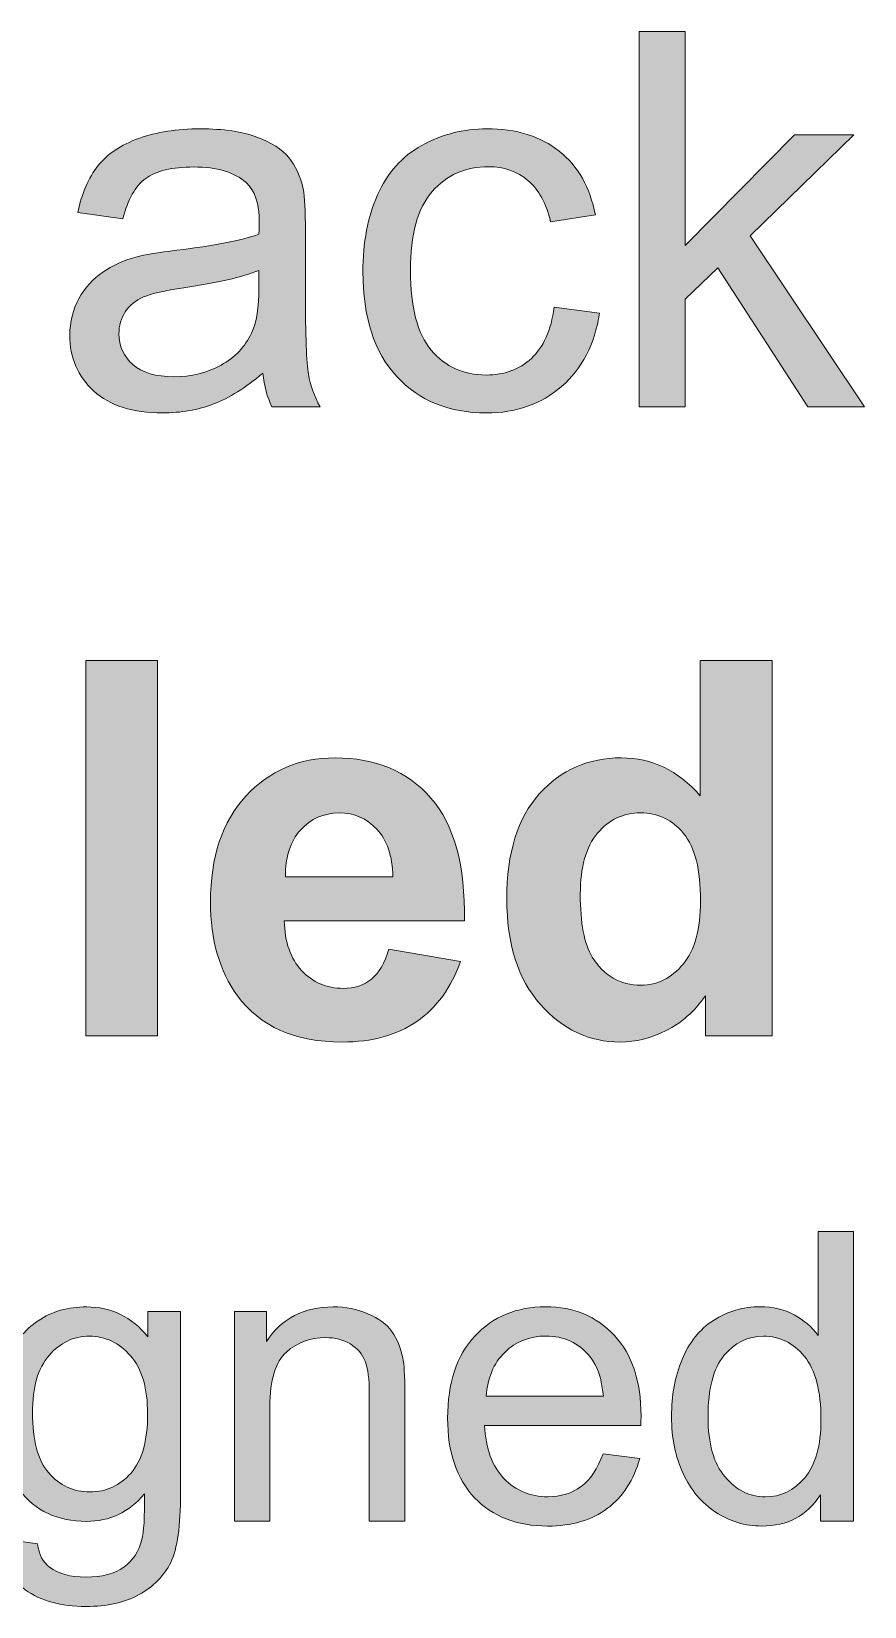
# Model space of a CAD drawing. Header units: inches. Extents: x 1117 to 1992, y -2324 to -585.
# Drawn here: x 1520.16 to 1534.58, y -1355.32 to -1328.07 of the extents above; entities that cross this region are included whole.
import ezdxf

# ---------------------------------------------------------------- set-up
doc = ezdxf.new("R2010")
doc.units = ezdxf.units.IN
doc.header["$MEASUREMENT"] = 0
doc.layers.add('Layer 1', color=7, linetype='Continuous')

# ---------------------------------------------------------------- blocks, each defined once
blk = doc.blocks.new('block 207')
at = {"layer": 'Layer 1', "true_color": 0x010101}
h = blk.add_hatch(color=18, dxfattribs=at)
h.dxf.hatch_style = 2
h.paths.add_polyline_path([(1530.676, -1334.562), (1530.676, -1328.069), (1531.474, -1328.069), (1531.474, -1331.772), (1533.362, -1329.858), (1534.393, -1329.858), (1532.596, -1331.603), (1534.575, -1334.562), (1533.592, -1334.562), (1532.037, -1332.158), (1531.474, -1332.698), (1531.474, -1334.562), (1530.676, -1334.562)])
h = blk.add_hatch(color=18, dxfattribs=at)
h.dxf.hatch_style = 2
edge = h.paths.add_edge_path()
edge.add_spline(control_points=[(1524.161, -1333.982), (1523.866, -1334.233), (1523.582, -1334.41), (1523.309, -1334.514), (1523.037, -1334.617), (1522.743, -1334.668), (1522.43, -1334.668), (1521.913, -1334.668), (1521.516, -1334.543), (1521.238, -1334.291), (1520.961, -1334.037), (1520.822, -1333.715), (1520.822, -1333.323), (1520.822, -1333.093), (1520.874, -1332.882), (1520.979, -1332.692), (1521.084, -1332.502), (1521.221, -1332.348), (1521.391, -1332.234), (1521.56, -1332.119), (1521.751, -1332.031), (1521.965, -1331.972), (1522.12, -1331.931), (1522.357, -1331.892), (1522.674, -1331.853), (1523.317, -1331.775), (1523.791, -1331.684), (1524.095, -1331.578), (1524.098, -1331.469), (1524.1, -1331.399), (1524.1, -1331.37), (1524.1, -1331.045), (1524.025, -1330.817), (1523.874, -1330.684), (1523.67, -1330.503), (1523.367, -1330.413), (1522.966, -1330.413), (1522.591, -1330.413), (1522.313, -1330.479), (1522.136, -1330.611), (1521.956, -1330.742), (1521.825, -1330.974), (1521.739, -1331.309), (1521.739, -1331.309), (1520.959, -1331.202), (1520.959, -1331.202), (1521.03, -1330.869), (1521.147, -1330.599), (1521.309, -1330.393), (1521.472, -1330.188), (1521.706, -1330.031), (1522.014, -1329.919), (1522.321, -1329.809), (1522.676, -1329.753), (1523.081, -1329.753), (1523.483, -1329.753), (1523.809, -1329.8), (1524.059, -1329.895), (1524.31, -1329.989), (1524.495, -1330.108), (1524.613, -1330.251), (1524.73, -1330.394), (1524.812, -1330.575), (1524.861, -1330.794), (1524.886, -1330.93), (1524.9, -1331.175), (1524.9, -1331.529), (1524.9, -1331.529), (1524.9, -1332.592), (1524.9, -1332.592), (1524.9, -1333.334), (1524.917, -1333.802), (1524.952, -1333.998), (1524.985, -1334.194), (1525.052, -1334.383), (1525.153, -1334.563), (1525.153, -1334.563), (1524.32, -1334.563), (1524.32, -1334.563), (1524.238, -1334.397), (1524.185, -1334.204), (1524.161, -1333.982)], knot_values=[0, 0, 0, 0, 1, 1, 1, 2, 2, 2, 3, 3, 3, 4, 4, 4, 5, 5, 5, 6, 6, 6, 7, 7, 7, 8, 8, 8, 9, 9, 9, 10, 10, 10, 11, 11, 11, 12, 12, 12, 13, 13, 13, 14, 14, 14, 15, 15, 15, 16, 16, 16, 17, 17, 17, 18, 18, 18, 19, 19, 19, 20, 20, 20, 21, 21, 21, 22, 22, 22, 23, 23, 23, 24, 24, 24, 25, 25, 25, 26, 26, 26, 27, 27, 27, 27], degree=3, periodic=1)
edge = h.paths.add_edge_path()
edge.add_spline(control_points=[(1524.095, -1332.202), (1523.806, -1332.32), (1523.371, -1332.419), (1522.794, -1332.503), (1522.466, -1332.551), (1522.234, -1332.604), (1522.098, -1332.662), (1521.962, -1332.722), (1521.856, -1332.808), (1521.782, -1332.92), (1521.708, -1333.034), (1521.672, -1333.162), (1521.672, -1333.299), (1521.672, -1333.512), (1521.752, -1333.689), (1521.913, -1333.831), (1522.074, -1333.972), (1522.31, -1334.043), (1522.619, -1334.043), (1522.927, -1334.043), (1523.2, -1333.977), (1523.439, -1333.842), (1523.678, -1333.708), (1523.854, -1333.525), (1523.966, -1333.291), (1524.052, -1333.11), (1524.094, -1332.844), (1524.094, -1332.492), (1524.094, -1332.492), (1524.095, -1332.202), (1524.095, -1332.202), (1524.095, -1332.202), (1524.095, -1332.202), (1524.095, -1332.202)], knot_values=[0, 0, 0, 0, 1, 1, 1, 2, 2, 2, 3, 3, 3, 4, 4, 4, 5, 5, 5, 6, 6, 6, 7, 7, 7, 8, 8, 8, 9, 9, 9, 10, 10, 10, 11, 11, 11, 11], degree=3, periodic=1)
h = blk.add_hatch(color=18, dxfattribs=at)
h.dxf.hatch_style = 2
edge = h.paths.add_edge_path()
edge.add_spline(control_points=[(1529.206, -1332.839), (1529.206, -1332.839), (1529.99, -1332.941), (1529.99, -1332.941), (1529.905, -1333.482), (1529.686, -1333.904), (1529.333, -1334.21), (1528.98, -1334.516), (1528.547, -1334.669), (1528.032, -1334.669), (1527.389, -1334.669), (1526.87, -1334.458), (1526.481, -1334.038), (1526.09, -1333.618), (1525.894, -1333.015), (1525.894, -1332.228), (1525.894, -1331.721), (1525.978, -1331.277), (1526.146, -1330.896), (1526.315, -1330.516), (1526.571, -1330.229), (1526.915, -1330.039), (1527.26, -1329.848), (1527.633, -1329.752), (1528.039, -1329.752), (1528.549, -1329.752), (1528.967, -1329.881), (1529.292, -1330.14), (1529.617, -1330.398), (1529.825, -1330.765), (1529.917, -1331.241), (1529.917, -1331.241), (1529.142, -1331.36), (1529.142, -1331.36), (1529.068, -1331.044), (1528.938, -1330.808), (1528.75, -1330.647), (1528.563, -1330.488), (1528.336, -1330.408), (1528.071, -1330.408), (1527.669, -1330.408), (1527.342, -1330.55), (1527.092, -1330.84), (1526.84, -1331.127), (1526.716, -1331.582), (1526.716, -1332.206), (1526.716, -1332.838), (1526.837, -1333.298), (1527.078, -1333.584), (1527.321, -1333.87), (1527.636, -1334.013), (1528.027, -1334.013), (1528.339, -1334.013), (1528.601, -1333.918), (1528.81, -1333.725), (1529.017, -1333.533), (1529.15, -1333.238), (1529.206, -1332.839)], knot_values=[0, 0, 0, 0, 1, 1, 1, 2, 2, 2, 3, 3, 3, 4, 4, 4, 5, 5, 5, 6, 6, 6, 7, 7, 7, 8, 8, 8, 9, 9, 9, 10, 10, 10, 11, 11, 11, 12, 12, 12, 13, 13, 13, 14, 14, 14, 15, 15, 15, 16, 16, 16, 17, 17, 17, 18, 18, 18, 19, 19, 19, 19], degree=3, periodic=1)
h = blk.add_hatch(color=18, dxfattribs=at)
h.dxf.hatch_style = 2
h.paths.add_polyline_path([(1521.099, -1345.448), (1521.099, -1338.954), (1522.342, -1338.954), (1522.342, -1345.448)])
h = blk.add_hatch(color=18, dxfattribs=at)
h.dxf.hatch_style = 2
edge = h.paths.add_edge_path()
edge.add_spline(control_points=[(1532.978, -1345.448), (1532.978, -1345.448), (1531.822, -1345.448), (1531.822, -1345.448), (1531.822, -1345.448), (1531.822, -1344.757), (1531.822, -1344.757), (1531.63, -1345.025), (1531.403, -1345.226), (1531.142, -1345.356), (1530.881, -1345.487), (1530.617, -1345.554), (1530.351, -1345.554), (1529.81, -1345.554), (1529.348, -1345.336), (1528.963, -1344.9), (1528.577, -1344.465), (1528.385, -1343.857), (1528.385, -1343.078), (1528.385, -1342.28), (1528.571, -1341.674), (1528.947, -1341.26), (1529.322, -1340.846), (1529.796, -1340.637), (1530.369, -1340.637), (1530.894, -1340.637), (1531.348, -1340.855), (1531.732, -1341.292), (1531.732, -1341.292), (1531.732, -1338.953), (1531.732, -1338.953), (1531.732, -1338.953), (1532.977, -1338.953), (1532.977, -1338.953), (1532.977, -1338.953), (1532.978, -1345.448), (1532.978, -1345.448), (1532.978, -1345.448), (1532.978, -1345.448), (1532.978, -1345.448)], knot_values=[0, 0, 0, 0, 1, 1, 1, 2, 2, 2, 3, 3, 3, 4, 4, 4, 5, 5, 5, 6, 6, 6, 7, 7, 7, 8, 8, 8, 9, 9, 9, 10, 10, 10, 11, 11, 11, 12, 12, 12, 13, 13, 13, 13], degree=3, periodic=1)
edge = h.paths.add_edge_path()
edge.add_spline(control_points=[(1529.656, -1342.994), (1529.656, -1343.496), (1529.725, -1343.859), (1529.864, -1344.084), (1530.065, -1344.408), (1530.345, -1344.571), (1530.706, -1344.571), (1530.992, -1344.571), (1531.235, -1344.449), (1531.437, -1344.205), (1531.637, -1343.963), (1531.738, -1343.598), (1531.738, -1343.113), (1531.738, -1342.573), (1531.641, -1342.184), (1531.445, -1341.945), (1531.249, -1341.707), (1531, -1341.589), (1530.697, -1341.589), (1530.401, -1341.589), (1530.154, -1341.706), (1529.955, -1341.941), (1529.755, -1342.177), (1529.656, -1342.527), (1529.656, -1342.994)], knot_values=[0, 0, 0, 0, 1, 1, 1, 2, 2, 2, 3, 3, 3, 4, 4, 4, 5, 5, 5, 6, 6, 6, 7, 7, 7, 8, 8, 8, 8], degree=3, periodic=1)
h = blk.add_hatch(color=18, dxfattribs=at)
h.dxf.hatch_style = 2
edge = h.paths.add_edge_path()
edge.add_spline(control_points=[(1526.343, -1343.95), (1526.343, -1343.95), (1527.584, -1344.159), (1527.584, -1344.159), (1527.424, -1344.613), (1527.172, -1344.96), (1526.828, -1345.197), (1526.483, -1345.435), (1526.054, -1345.554), (1525.537, -1345.554), (1524.719, -1345.554), (1524.114, -1345.287), (1523.722, -1344.753), (1523.412, -1344.324), (1523.257, -1343.784), (1523.257, -1343.131), (1523.257, -1342.352), (1523.46, -1341.742), (1523.868, -1341.301), (1524.276, -1340.859), (1524.79, -1340.638), (1525.413, -1340.638), (1526.113, -1340.638), (1526.665, -1340.869), (1527.07, -1341.332), (1527.474, -1341.794), (1527.668, -1342.5), (1527.65, -1343.455), (1527.65, -1343.455), (1524.533, -1343.455), (1524.533, -1343.455), (1524.542, -1343.825), (1524.643, -1344.112), (1524.834, -1344.317), (1525.026, -1344.522), (1525.265, -1344.625), (1525.552, -1344.625), (1525.747, -1344.625), (1525.91, -1344.572), (1526.043, -1344.466), (1526.175, -1344.358), (1526.275, -1344.187), (1526.343, -1343.95)], knot_values=[0, 0, 0, 0, 1, 1, 1, 2, 2, 2, 3, 3, 3, 4, 4, 4, 5, 5, 5, 6, 6, 6, 7, 7, 7, 8, 8, 8, 9, 9, 9, 10, 10, 10, 11, 11, 11, 12, 12, 12, 13, 13, 13, 14, 14, 14, 14], degree=3, periodic=1)
edge = h.paths.add_edge_path()
edge.add_spline(control_points=[(1526.413, -1342.693), (1526.405, -1342.333), (1526.312, -1342.058), (1526.134, -1341.871), (1525.957, -1341.685), (1525.743, -1341.59), (1525.488, -1341.59), (1525.215, -1341.59), (1524.992, -1341.689), (1524.814, -1341.887), (1524.637, -1342.085), (1524.551, -1342.353), (1524.554, -1342.693), (1524.554, -1342.693), (1526.413, -1342.693), (1526.413, -1342.693), (1526.413, -1342.693), (1526.413, -1342.693), (1526.413, -1342.693)], knot_values=[0, 0, 0, 0, 1, 1, 1, 2, 2, 2, 3, 3, 3, 4, 4, 4, 5, 5, 5, 6, 6, 6, 6], degree=3, periodic=1)
h = blk.add_hatch(color=18, dxfattribs=at)
h.dxf.hatch_style = 2
edge = h.paths.add_edge_path()
edge.add_spline(control_points=[(1533.812, -1353.847), (1533.812, -1353.847), (1533.812, -1353.389), (1533.812, -1353.389), (1533.583, -1353.75), (1533.245, -1353.929), (1532.797, -1353.929), (1532.509, -1353.929), (1532.243, -1353.848), (1531.999, -1353.689), (1531.756, -1353.531), (1531.568, -1353.307), (1531.435, -1353.02), (1531.302, -1352.734), (1531.235, -1352.406), (1531.235, -1352.034), (1531.235, -1351.672), (1531.295, -1351.343), (1531.417, -1351.048), (1531.538, -1350.754), (1531.718, -1350.527), (1531.96, -1350.37), (1532.202, -1350.213), (1532.471, -1350.134), (1532.771, -1350.134), (1532.989, -1350.134), (1533.184, -1350.18), (1533.355, -1350.273), (1533.525, -1350.365), (1533.665, -1350.485), (1533.772, -1350.633), (1533.772, -1350.633), (1533.772, -1348.835), (1533.772, -1348.835), (1533.772, -1348.835), (1534.384, -1348.835), (1534.384, -1348.835), (1534.384, -1348.835), (1534.384, -1353.846), (1534.384, -1353.846), (1534.384, -1353.846), (1533.812, -1353.846), (1533.812, -1353.846), (1533.812, -1353.846), (1533.812, -1353.847), (1533.812, -1353.847), (1533.812, -1353.847), (1533.812, -1353.847), (1533.812, -1353.847)], knot_values=[0, 0, 0, 0, 1, 1, 1, 2, 2, 2, 3, 3, 3, 4, 4, 4, 5, 5, 5, 6, 6, 6, 7, 7, 7, 8, 8, 8, 9, 9, 9, 10, 10, 10, 11, 11, 11, 12, 12, 12, 13, 13, 13, 14, 14, 14, 15, 15, 15, 16, 16, 16, 16], degree=3, periodic=1)
edge = h.paths.add_edge_path()
edge.add_spline(control_points=[(1531.867, -1352.036), (1531.867, -1352.5), (1531.965, -1352.848), (1532.161, -1353.078), (1532.358, -1353.307), (1532.589, -1353.424), (1532.856, -1353.424), (1533.125, -1353.424), (1533.353, -1353.314), (1533.54, -1353.094), (1533.728, -1352.874), (1533.822, -1352.538), (1533.822, -1352.087), (1533.822, -1351.591), (1533.726, -1351.227), (1533.535, -1350.993), (1533.344, -1350.761), (1533.108, -1350.644), (1532.828, -1350.644), (1532.555, -1350.644), (1532.326, -1350.756), (1532.143, -1350.979), (1531.96, -1351.203), (1531.867, -1351.555), (1531.867, -1352.036)], knot_values=[0, 0, 0, 0, 1, 1, 1, 2, 2, 2, 3, 3, 3, 4, 4, 4, 5, 5, 5, 6, 6, 6, 7, 7, 7, 8, 8, 8, 8], degree=3, periodic=1)
h = blk.add_hatch(color=18, dxfattribs=at)
h.dxf.hatch_style = 2
edge = h.paths.add_edge_path()
edge.add_spline(control_points=[(1519.665, -1354.149), (1519.665, -1354.149), (1520.263, -1354.238), (1520.263, -1354.238), (1520.288, -1354.421), (1520.358, -1354.556), (1520.472, -1354.641), (1520.624, -1354.755), (1520.832, -1354.812), (1521.096, -1354.812), (1521.382, -1354.812), (1521.602, -1354.755), (1521.756, -1354.641), (1521.911, -1354.527), (1522.016, -1354.368), (1522.071, -1354.163), (1522.103, -1354.038), (1522.118, -1353.774), (1522.116, -1353.374), (1521.846, -1353.69), (1521.512, -1353.848), (1521.11, -1353.848), (1520.61, -1353.848), (1520.224, -1353.668), (1519.951, -1353.309), (1519.678, -1352.949), (1519.542, -1352.518), (1519.542, -1352.013), (1519.542, -1351.668), (1519.604, -1351.347), (1519.729, -1351.054), (1519.854, -1350.761), (1520.035, -1350.535), (1520.274, -1350.376), (1520.513, -1350.216), (1520.793, -1350.137), (1521.114, -1350.137), (1521.542, -1350.137), (1521.895, -1350.308), (1522.173, -1350.656), (1522.173, -1350.656), (1522.173, -1350.219), (1522.173, -1350.219), (1522.173, -1350.219), (1522.739, -1350.219), (1522.739, -1350.219), (1522.739, -1350.219), (1522.739, -1353.357), (1522.739, -1353.357), (1522.739, -1353.922), (1522.683, -1354.321), (1522.568, -1354.557), (1522.453, -1354.794), (1522.269, -1354.979), (1522.02, -1355.116), (1521.77, -1355.254), (1521.464, -1355.321), (1521.1, -1355.321), (1520.667, -1355.321), (1520.317, -1355.225), (1520.049, -1355.03), (1519.785, -1354.834), (1519.656, -1354.54), (1519.665, -1354.149)], knot_values=[0, 0, 0, 0, 1, 1, 1, 2, 2, 2, 3, 3, 3, 4, 4, 4, 5, 5, 5, 6, 6, 6, 7, 7, 7, 8, 8, 8, 9, 9, 9, 10, 10, 10, 11, 11, 11, 12, 12, 12, 13, 13, 13, 14, 14, 14, 15, 15, 15, 16, 16, 16, 17, 17, 17, 18, 18, 18, 19, 19, 19, 20, 20, 20, 21, 21, 21, 21], degree=3, periodic=1)
edge = h.paths.add_edge_path()
edge.add_spline(control_points=[(1520.175, -1351.968), (1520.175, -1352.445), (1520.269, -1352.792), (1520.458, -1353.01), (1520.647, -1353.229), (1520.884, -1353.338), (1521.17, -1353.338), (1521.453, -1353.338), (1521.69, -1353.229), (1521.881, -1353.012), (1522.073, -1352.794), (1522.168, -1352.453), (1522.168, -1351.99), (1522.168, -1351.544), (1522.071, -1351.21), (1521.872, -1350.983), (1521.675, -1350.758), (1521.439, -1350.645), (1521.16, -1350.645), (1520.886, -1350.645), (1520.653, -1350.756), (1520.462, -1350.978), (1520.27, -1351.2), (1520.175, -1351.53), (1520.175, -1351.968)], knot_values=[0, 0, 0, 0, 1, 1, 1, 2, 2, 2, 3, 3, 3, 4, 4, 4, 5, 5, 5, 6, 6, 6, 7, 7, 7, 8, 8, 8, 8], degree=3, periodic=1)
h = blk.add_hatch(color=18, dxfattribs=at)
h.dxf.hatch_style = 2
edge = h.paths.add_edge_path()
edge.add_spline(control_points=[(1523.671, -1353.847), (1523.671, -1353.847), (1523.671, -1350.217), (1523.671, -1350.217), (1523.671, -1350.217), (1524.224, -1350.217), (1524.224, -1350.217), (1524.224, -1350.217), (1524.224, -1350.734), (1524.224, -1350.734), (1524.491, -1350.335), (1524.876, -1350.137), (1525.379, -1350.137), (1525.598, -1350.137), (1525.798, -1350.175), (1525.982, -1350.255), (1526.166, -1350.333), (1526.303, -1350.437), (1526.394, -1350.564), (1526.485, -1350.691), (1526.549, -1350.843), (1526.585, -1351.019), (1526.607, -1351.131), (1526.62, -1351.332), (1526.62, -1351.616), (1526.62, -1351.616), (1526.62, -1353.847), (1526.62, -1353.847), (1526.62, -1353.847), (1526.005, -1353.847), (1526.005, -1353.847), (1526.005, -1353.847), (1526.005, -1351.64), (1526.005, -1351.64), (1526.005, -1351.389), (1525.982, -1351.201), (1525.933, -1351.077), (1525.884, -1350.952), (1525.801, -1350.853), (1525.678, -1350.779), (1525.556, -1350.705), (1525.412, -1350.668), (1525.249, -1350.668), (1524.987, -1350.668), (1524.761, -1350.751), (1524.571, -1350.918), (1524.38, -1351.084), (1524.285, -1351.4), (1524.285, -1351.864), (1524.285, -1351.864), (1524.285, -1353.847), (1524.285, -1353.847), (1524.285, -1353.847), (1523.671, -1353.847), (1523.671, -1353.847), (1523.671, -1353.847), (1523.671, -1353.847), (1523.671, -1353.847)], knot_values=[0, 0, 0, 0, 1, 1, 1, 2, 2, 2, 3, 3, 3, 4, 4, 4, 5, 5, 5, 6, 6, 6, 7, 7, 7, 8, 8, 8, 9, 9, 9, 10, 10, 10, 11, 11, 11, 12, 12, 12, 13, 13, 13, 14, 14, 14, 15, 15, 15, 16, 16, 16, 17, 17, 17, 18, 18, 18, 19, 19, 19, 19], degree=3, periodic=1)
h = blk.add_hatch(color=18, dxfattribs=at)
h.dxf.hatch_style = 2
edge = h.paths.add_edge_path()
edge.add_spline(control_points=[(1530.05, -1352.679), (1530.05, -1352.679), (1530.686, -1352.758), (1530.686, -1352.758), (1530.585, -1353.129), (1530.398, -1353.417), (1530.128, -1353.622), (1529.857, -1353.827), (1529.511, -1353.93), (1529.089, -1353.93), (1528.559, -1353.93), (1528.138, -1353.766), (1527.827, -1353.438), (1527.515, -1353.111), (1527.361, -1352.652), (1527.361, -1352.064), (1527.361, -1351.453), (1527.517, -1350.979), (1527.832, -1350.642), (1528.147, -1350.305), (1528.555, -1350.136), (1529.056, -1350.136), (1529.542, -1350.136), (1529.938, -1350.301), (1530.246, -1350.63), (1530.553, -1350.961), (1530.708, -1351.426), (1530.708, -1352.024), (1530.708, -1352.061), (1530.706, -1352.116), (1530.703, -1352.189), (1530.703, -1352.189), (1527.997, -1352.189), (1527.997, -1352.189), (1528.019, -1352.588), (1528.132, -1352.893), (1528.335, -1353.106), (1528.538, -1353.318), (1528.791, -1353.422), (1529.094, -1353.422), (1529.32, -1353.422), (1529.512, -1353.363), (1529.672, -1353.245), (1529.831, -1353.126), (1529.955, -1352.938), (1530.05, -1352.679)], knot_values=[0, 0, 0, 0, 1, 1, 1, 2, 2, 2, 3, 3, 3, 4, 4, 4, 5, 5, 5, 6, 6, 6, 7, 7, 7, 8, 8, 8, 9, 9, 9, 10, 10, 10, 11, 11, 11, 12, 12, 12, 13, 13, 13, 14, 14, 14, 15, 15, 15, 15], degree=3, periodic=1)
edge = h.paths.add_edge_path()
edge.add_spline(control_points=[(1528.029, -1351.684), (1528.029, -1351.684), (1530.056, -1351.684), (1530.056, -1351.684), (1530.028, -1351.378), (1529.951, -1351.15), (1529.824, -1350.997), (1529.627, -1350.76), (1529.374, -1350.641), (1529.061, -1350.641), (1528.778, -1350.641), (1528.541, -1350.736), (1528.348, -1350.925), (1528.156, -1351.114), (1528.05, -1351.367), (1528.029, -1351.684)], knot_values=[0, 0, 0, 0, 1, 1, 1, 2, 2, 2, 3, 3, 3, 4, 4, 4, 5, 5, 5, 5], degree=3, periodic=1)
at = {"layer": 'Layer 1', "lineweight": 0}
for points in [[(1530.676, -1334.562), (1530.676, -1328.069), (1531.474, -1328.069), (1531.474, -1331.772), (1533.362, -1329.858), (1534.393, -1329.858), (1532.596, -1331.603), (1534.575, -1334.562), (1533.592, -1334.562), (1532.037, -1332.158), (1531.474, -1332.698), (1531.474, -1334.562), (1530.676, -1334.562), (1530.676, -1334.562)], [(1521.099, -1345.448), (1521.099, -1338.954), (1522.342, -1338.954), (1522.342, -1345.448), (1521.099, -1345.448)]]:
    blk.add_lwpolyline(points, dxfattribs=at)
for points, knots in [([(1524.161, -1333.982), (1523.866, -1334.233), (1523.582, -1334.41), (1523.309, -1334.514), (1523.037, -1334.617), (1522.743, -1334.668), (1522.43, -1334.668), (1521.913, -1334.668), (1521.516, -1334.543), (1521.238, -1334.291), (1520.961, -1334.037), (1520.822, -1333.715), (1520.822, -1333.323), (1520.822, -1333.093), (1520.874, -1332.882), (1520.979, -1332.692), (1521.084, -1332.502), (1521.221, -1332.348), (1521.391, -1332.234), (1521.56, -1332.119), (1521.751, -1332.031), (1521.965, -1331.972), (1522.12, -1331.931), (1522.357, -1331.892), (1522.674, -1331.853), (1523.317, -1331.775), (1523.791, -1331.684), (1524.095, -1331.578), (1524.098, -1331.469), (1524.1, -1331.399), (1524.1, -1331.37), (1524.1, -1331.045), (1524.025, -1330.817), (1523.874, -1330.684), (1523.67, -1330.503), (1523.367, -1330.413), (1522.966, -1330.413), (1522.591, -1330.413), (1522.313, -1330.479), (1522.136, -1330.611), (1521.956, -1330.742), (1521.825, -1330.974), (1521.739, -1331.309), (1521.739, -1331.309), (1520.959, -1331.202), (1520.959, -1331.202), (1521.03, -1330.869), (1521.147, -1330.599), (1521.309, -1330.393), (1521.472, -1330.188), (1521.706, -1330.031), (1522.014, -1329.919), (1522.321, -1329.809), (1522.676, -1329.753), (1523.081, -1329.753), (1523.483, -1329.753), (1523.809, -1329.8), (1524.059, -1329.895), (1524.31, -1329.989), (1524.495, -1330.108), (1524.613, -1330.251), (1524.73, -1330.394), (1524.812, -1330.575), (1524.861, -1330.794), (1524.886, -1330.93), (1524.9, -1331.175), (1524.9, -1331.529), (1524.9, -1331.529), (1524.9, -1332.592), (1524.9, -1332.592), (1524.9, -1333.334), (1524.917, -1333.802), (1524.952, -1333.998), (1524.985, -1334.194), (1525.052, -1334.383), (1525.153, -1334.563), (1525.153, -1334.563), (1524.32, -1334.563), (1524.32, -1334.563), (1524.238, -1334.397), (1524.185, -1334.204), (1524.161, -1333.982)], [0, 0, 0, 0, 1, 1, 1, 2, 2, 2, 3, 3, 3, 4, 4, 4, 5, 5, 5, 6, 6, 6, 7, 7, 7, 8, 8, 8, 9, 9, 9, 10, 10, 10, 11, 11, 11, 12, 12, 12, 13, 13, 13, 14, 14, 14, 15, 15, 15, 16, 16, 16, 17, 17, 17, 18, 18, 18, 19, 19, 19, 20, 20, 20, 21, 21, 21, 22, 22, 22, 23, 23, 23, 24, 24, 24, 25, 25, 25, 26, 26, 26, 27, 27, 27, 27]), ([(1529.206, -1332.839), (1529.206, -1332.839), (1529.99, -1332.941), (1529.99, -1332.941), (1529.905, -1333.482), (1529.686, -1333.904), (1529.333, -1334.21), (1528.98, -1334.516), (1528.547, -1334.669), (1528.032, -1334.669), (1527.389, -1334.669), (1526.87, -1334.458), (1526.481, -1334.038), (1526.09, -1333.618), (1525.894, -1333.015), (1525.894, -1332.228), (1525.894, -1331.721), (1525.978, -1331.277), (1526.146, -1330.896), (1526.315, -1330.516), (1526.571, -1330.229), (1526.915, -1330.039), (1527.26, -1329.848), (1527.633, -1329.752), (1528.039, -1329.752), (1528.549, -1329.752), (1528.967, -1329.881), (1529.292, -1330.14), (1529.617, -1330.398), (1529.825, -1330.765), (1529.917, -1331.241), (1529.917, -1331.241), (1529.142, -1331.36), (1529.142, -1331.36), (1529.068, -1331.044), (1528.938, -1330.808), (1528.75, -1330.647), (1528.563, -1330.488), (1528.336, -1330.408), (1528.071, -1330.408), (1527.669, -1330.408), (1527.342, -1330.55), (1527.092, -1330.84), (1526.84, -1331.127), (1526.716, -1331.582), (1526.716, -1332.206), (1526.716, -1332.838), (1526.837, -1333.298), (1527.078, -1333.584), (1527.321, -1333.87), (1527.636, -1334.013), (1528.027, -1334.013), (1528.339, -1334.013), (1528.601, -1333.918), (1528.81, -1333.725), (1529.017, -1333.533), (1529.15, -1333.238), (1529.206, -1332.839)], [0, 0, 0, 0, 1, 1, 1, 2, 2, 2, 3, 3, 3, 4, 4, 4, 5, 5, 5, 6, 6, 6, 7, 7, 7, 8, 8, 8, 9, 9, 9, 10, 10, 10, 11, 11, 11, 12, 12, 12, 13, 13, 13, 14, 14, 14, 15, 15, 15, 16, 16, 16, 17, 17, 17, 18, 18, 18, 19, 19, 19, 19]), ([(1524.095, -1332.202), (1523.806, -1332.32), (1523.371, -1332.419), (1522.794, -1332.503), (1522.466, -1332.551), (1522.234, -1332.604), (1522.098, -1332.662), (1521.962, -1332.722), (1521.856, -1332.808), (1521.782, -1332.92), (1521.708, -1333.034), (1521.672, -1333.162), (1521.672, -1333.299), (1521.672, -1333.512), (1521.752, -1333.689), (1521.913, -1333.831), (1522.074, -1333.972), (1522.31, -1334.043), (1522.619, -1334.043), (1522.927, -1334.043), (1523.2, -1333.977), (1523.439, -1333.842), (1523.678, -1333.708), (1523.854, -1333.525), (1523.966, -1333.291), (1524.052, -1333.11), (1524.094, -1332.844), (1524.094, -1332.492), (1524.094, -1332.492), (1524.095, -1332.202), (1524.095, -1332.202), (1524.095, -1332.202), (1524.095, -1332.202), (1524.095, -1332.202)], [0, 0, 0, 0, 1, 1, 1, 2, 2, 2, 3, 3, 3, 4, 4, 4, 5, 5, 5, 6, 6, 6, 7, 7, 7, 8, 8, 8, 9, 9, 9, 10, 10, 10, 11, 11, 11, 11]), ([(1532.978, -1345.448), (1532.978, -1345.448), (1531.822, -1345.448), (1531.822, -1345.448), (1531.822, -1345.448), (1531.822, -1344.757), (1531.822, -1344.757), (1531.63, -1345.025), (1531.403, -1345.226), (1531.142, -1345.356), (1530.881, -1345.487), (1530.617, -1345.554), (1530.351, -1345.554), (1529.81, -1345.554), (1529.348, -1345.336), (1528.963, -1344.9), (1528.577, -1344.465), (1528.385, -1343.857), (1528.385, -1343.078), (1528.385, -1342.28), (1528.571, -1341.674), (1528.947, -1341.26), (1529.322, -1340.846), (1529.796, -1340.637), (1530.369, -1340.637), (1530.894, -1340.637), (1531.348, -1340.855), (1531.732, -1341.292), (1531.732, -1341.292), (1531.732, -1338.953), (1531.732, -1338.953), (1531.732, -1338.953), (1532.977, -1338.953), (1532.977, -1338.953), (1532.977, -1338.953), (1532.978, -1345.448), (1532.978, -1345.448), (1532.978, -1345.448), (1532.978, -1345.448), (1532.978, -1345.448)], [0, 0, 0, 0, 1, 1, 1, 2, 2, 2, 3, 3, 3, 4, 4, 4, 5, 5, 5, 6, 6, 6, 7, 7, 7, 8, 8, 8, 9, 9, 9, 10, 10, 10, 11, 11, 11, 12, 12, 12, 13, 13, 13, 13]), ([(1526.343, -1343.95), (1526.343, -1343.95), (1527.584, -1344.159), (1527.584, -1344.159), (1527.424, -1344.613), (1527.172, -1344.96), (1526.828, -1345.197), (1526.483, -1345.435), (1526.054, -1345.554), (1525.537, -1345.554), (1524.719, -1345.554), (1524.114, -1345.287), (1523.722, -1344.753), (1523.412, -1344.324), (1523.257, -1343.784), (1523.257, -1343.131), (1523.257, -1342.352), (1523.46, -1341.742), (1523.868, -1341.301), (1524.276, -1340.859), (1524.79, -1340.638), (1525.413, -1340.638), (1526.113, -1340.638), (1526.665, -1340.869), (1527.07, -1341.332), (1527.474, -1341.794), (1527.668, -1342.5), (1527.65, -1343.455), (1527.65, -1343.455), (1524.533, -1343.455), (1524.533, -1343.455), (1524.542, -1343.825), (1524.643, -1344.112), (1524.834, -1344.317), (1525.026, -1344.522), (1525.265, -1344.625), (1525.552, -1344.625), (1525.747, -1344.625), (1525.91, -1344.572), (1526.043, -1344.466), (1526.175, -1344.358), (1526.275, -1344.187), (1526.343, -1343.95)], [0, 0, 0, 0, 1, 1, 1, 2, 2, 2, 3, 3, 3, 4, 4, 4, 5, 5, 5, 6, 6, 6, 7, 7, 7, 8, 8, 8, 9, 9, 9, 10, 10, 10, 11, 11, 11, 12, 12, 12, 13, 13, 13, 14, 14, 14, 14]), ([(1526.413, -1342.693), (1526.405, -1342.333), (1526.312, -1342.058), (1526.134, -1341.871), (1525.957, -1341.685), (1525.743, -1341.59), (1525.488, -1341.59), (1525.215, -1341.59), (1524.992, -1341.689), (1524.814, -1341.887), (1524.637, -1342.085), (1524.551, -1342.353), (1524.554, -1342.693), (1524.554, -1342.693), (1526.413, -1342.693), (1526.413, -1342.693), (1526.413, -1342.693), (1526.413, -1342.693), (1526.413, -1342.693)], [0, 0, 0, 0, 1, 1, 1, 2, 2, 2, 3, 3, 3, 4, 4, 4, 5, 5, 5, 6, 6, 6, 6]), ([(1529.656, -1342.994), (1529.656, -1343.496), (1529.725, -1343.859), (1529.864, -1344.084), (1530.065, -1344.408), (1530.345, -1344.571), (1530.706, -1344.571), (1530.992, -1344.571), (1531.235, -1344.449), (1531.437, -1344.205), (1531.637, -1343.963), (1531.738, -1343.598), (1531.738, -1343.113), (1531.738, -1342.573), (1531.641, -1342.184), (1531.445, -1341.945), (1531.249, -1341.707), (1531, -1341.589), (1530.697, -1341.589), (1530.401, -1341.589), (1530.154, -1341.706), (1529.955, -1341.941), (1529.755, -1342.177), (1529.656, -1342.527), (1529.656, -1342.994)], [0, 0, 0, 0, 1, 1, 1, 2, 2, 2, 3, 3, 3, 4, 4, 4, 5, 5, 5, 6, 6, 6, 7, 7, 7, 8, 8, 8, 8]), ([(1533.812, -1353.847), (1533.812, -1353.847), (1533.812, -1353.389), (1533.812, -1353.389), (1533.583, -1353.75), (1533.245, -1353.929), (1532.797, -1353.929), (1532.509, -1353.929), (1532.243, -1353.848), (1531.999, -1353.689), (1531.756, -1353.531), (1531.568, -1353.307), (1531.435, -1353.02), (1531.302, -1352.734), (1531.235, -1352.406), (1531.235, -1352.034), (1531.235, -1351.672), (1531.295, -1351.343), (1531.417, -1351.048), (1531.538, -1350.754), (1531.718, -1350.527), (1531.96, -1350.37), (1532.202, -1350.213), (1532.471, -1350.134), (1532.771, -1350.134), (1532.989, -1350.134), (1533.184, -1350.18), (1533.355, -1350.273), (1533.525, -1350.365), (1533.665, -1350.485), (1533.772, -1350.633), (1533.772, -1350.633), (1533.772, -1348.835), (1533.772, -1348.835), (1533.772, -1348.835), (1534.384, -1348.835), (1534.384, -1348.835), (1534.384, -1348.835), (1534.384, -1353.846), (1534.384, -1353.846), (1534.384, -1353.846), (1533.812, -1353.846), (1533.812, -1353.846), (1533.812, -1353.846), (1533.812, -1353.847), (1533.812, -1353.847), (1533.812, -1353.847), (1533.812, -1353.847), (1533.812, -1353.847)], [0, 0, 0, 0, 1, 1, 1, 2, 2, 2, 3, 3, 3, 4, 4, 4, 5, 5, 5, 6, 6, 6, 7, 7, 7, 8, 8, 8, 9, 9, 9, 10, 10, 10, 11, 11, 11, 12, 12, 12, 13, 13, 13, 14, 14, 14, 15, 15, 15, 16, 16, 16, 16]), ([(1519.665, -1354.149), (1519.665, -1354.149), (1520.263, -1354.238), (1520.263, -1354.238), (1520.288, -1354.421), (1520.358, -1354.556), (1520.472, -1354.641), (1520.624, -1354.755), (1520.832, -1354.812), (1521.096, -1354.812), (1521.382, -1354.812), (1521.602, -1354.755), (1521.756, -1354.641), (1521.911, -1354.527), (1522.016, -1354.368), (1522.071, -1354.163), (1522.103, -1354.038), (1522.118, -1353.774), (1522.116, -1353.374), (1521.846, -1353.69), (1521.512, -1353.848), (1521.11, -1353.848), (1520.61, -1353.848), (1520.224, -1353.668), (1519.951, -1353.309), (1519.678, -1352.949), (1519.542, -1352.518), (1519.542, -1352.013), (1519.542, -1351.668), (1519.604, -1351.347), (1519.729, -1351.054), (1519.854, -1350.761), (1520.035, -1350.535), (1520.274, -1350.376), (1520.513, -1350.216), (1520.793, -1350.137), (1521.114, -1350.137), (1521.542, -1350.137), (1521.895, -1350.308), (1522.173, -1350.656), (1522.173, -1350.656), (1522.173, -1350.219), (1522.173, -1350.219), (1522.173, -1350.219), (1522.739, -1350.219), (1522.739, -1350.219), (1522.739, -1350.219), (1522.739, -1353.357), (1522.739, -1353.357), (1522.739, -1353.922), (1522.683, -1354.321), (1522.568, -1354.557), (1522.453, -1354.794), (1522.269, -1354.979), (1522.02, -1355.116), (1521.77, -1355.254), (1521.464, -1355.321), (1521.1, -1355.321), (1520.667, -1355.321), (1520.317, -1355.225), (1520.049, -1355.03), (1519.785, -1354.834), (1519.656, -1354.54), (1519.665, -1354.149)], [0, 0, 0, 0, 1, 1, 1, 2, 2, 2, 3, 3, 3, 4, 4, 4, 5, 5, 5, 6, 6, 6, 7, 7, 7, 8, 8, 8, 9, 9, 9, 10, 10, 10, 11, 11, 11, 12, 12, 12, 13, 13, 13, 14, 14, 14, 15, 15, 15, 16, 16, 16, 17, 17, 17, 18, 18, 18, 19, 19, 19, 20, 20, 20, 21, 21, 21, 21]), ([(1523.671, -1353.847), (1523.671, -1353.847), (1523.671, -1350.217), (1523.671, -1350.217), (1523.671, -1350.217), (1524.224, -1350.217), (1524.224, -1350.217), (1524.224, -1350.217), (1524.224, -1350.734), (1524.224, -1350.734), (1524.491, -1350.335), (1524.876, -1350.137), (1525.379, -1350.137), (1525.598, -1350.137), (1525.798, -1350.175), (1525.982, -1350.255), (1526.166, -1350.333), (1526.303, -1350.437), (1526.394, -1350.564), (1526.485, -1350.691), (1526.549, -1350.843), (1526.585, -1351.019), (1526.607, -1351.131), (1526.62, -1351.332), (1526.62, -1351.616), (1526.62, -1351.616), (1526.62, -1353.847), (1526.62, -1353.847), (1526.62, -1353.847), (1526.005, -1353.847), (1526.005, -1353.847), (1526.005, -1353.847), (1526.005, -1351.64), (1526.005, -1351.64), (1526.005, -1351.389), (1525.982, -1351.201), (1525.933, -1351.077), (1525.884, -1350.952), (1525.801, -1350.853), (1525.678, -1350.779), (1525.556, -1350.705), (1525.412, -1350.668), (1525.249, -1350.668), (1524.987, -1350.668), (1524.761, -1350.751), (1524.571, -1350.918), (1524.38, -1351.084), (1524.285, -1351.4), (1524.285, -1351.864), (1524.285, -1351.864), (1524.285, -1353.847), (1524.285, -1353.847), (1524.285, -1353.847), (1523.671, -1353.847), (1523.671, -1353.847), (1523.671, -1353.847), (1523.671, -1353.847), (1523.671, -1353.847)], [0, 0, 0, 0, 1, 1, 1, 2, 2, 2, 3, 3, 3, 4, 4, 4, 5, 5, 5, 6, 6, 6, 7, 7, 7, 8, 8, 8, 9, 9, 9, 10, 10, 10, 11, 11, 11, 12, 12, 12, 13, 13, 13, 14, 14, 14, 15, 15, 15, 16, 16, 16, 17, 17, 17, 18, 18, 18, 19, 19, 19, 19]), ([(1530.05, -1352.679), (1530.05, -1352.679), (1530.686, -1352.758), (1530.686, -1352.758), (1530.585, -1353.129), (1530.398, -1353.417), (1530.128, -1353.622), (1529.857, -1353.827), (1529.511, -1353.93), (1529.089, -1353.93), (1528.559, -1353.93), (1528.138, -1353.766), (1527.827, -1353.438), (1527.515, -1353.111), (1527.361, -1352.652), (1527.361, -1352.064), (1527.361, -1351.453), (1527.517, -1350.979), (1527.832, -1350.642), (1528.147, -1350.305), (1528.555, -1350.136), (1529.056, -1350.136), (1529.542, -1350.136), (1529.938, -1350.301), (1530.246, -1350.63), (1530.553, -1350.961), (1530.708, -1351.426), (1530.708, -1352.024), (1530.708, -1352.061), (1530.706, -1352.116), (1530.703, -1352.189), (1530.703, -1352.189), (1527.997, -1352.189), (1527.997, -1352.189), (1528.019, -1352.588), (1528.132, -1352.893), (1528.335, -1353.106), (1528.538, -1353.318), (1528.791, -1353.422), (1529.094, -1353.422), (1529.32, -1353.422), (1529.512, -1353.363), (1529.672, -1353.245), (1529.831, -1353.126), (1529.955, -1352.938), (1530.05, -1352.679)], [0, 0, 0, 0, 1, 1, 1, 2, 2, 2, 3, 3, 3, 4, 4, 4, 5, 5, 5, 6, 6, 6, 7, 7, 7, 8, 8, 8, 9, 9, 9, 10, 10, 10, 11, 11, 11, 12, 12, 12, 13, 13, 13, 14, 14, 14, 15, 15, 15, 15]), ([(1520.175, -1351.968), (1520.175, -1352.445), (1520.269, -1352.792), (1520.458, -1353.01), (1520.647, -1353.229), (1520.884, -1353.338), (1521.17, -1353.338), (1521.453, -1353.338), (1521.69, -1353.229), (1521.881, -1353.012), (1522.073, -1352.794), (1522.168, -1352.453), (1522.168, -1351.99), (1522.168, -1351.544), (1522.071, -1351.21), (1521.872, -1350.983), (1521.675, -1350.758), (1521.439, -1350.645), (1521.16, -1350.645), (1520.886, -1350.645), (1520.653, -1350.756), (1520.462, -1350.978), (1520.27, -1351.2), (1520.175, -1351.53), (1520.175, -1351.968)], [0, 0, 0, 0, 1, 1, 1, 2, 2, 2, 3, 3, 3, 4, 4, 4, 5, 5, 5, 6, 6, 6, 7, 7, 7, 8, 8, 8, 8]), ([(1528.029, -1351.684), (1528.029, -1351.684), (1530.056, -1351.684), (1530.056, -1351.684), (1530.028, -1351.378), (1529.951, -1351.15), (1529.824, -1350.997), (1529.627, -1350.76), (1529.374, -1350.641), (1529.061, -1350.641), (1528.778, -1350.641), (1528.541, -1350.736), (1528.348, -1350.925), (1528.156, -1351.114), (1528.05, -1351.367), (1528.029, -1351.684)], [0, 0, 0, 0, 1, 1, 1, 2, 2, 2, 3, 3, 3, 4, 4, 4, 5, 5, 5, 5]), ([(1531.867, -1352.036), (1531.867, -1352.5), (1531.965, -1352.848), (1532.161, -1353.078), (1532.358, -1353.307), (1532.589, -1353.424), (1532.856, -1353.424), (1533.125, -1353.424), (1533.353, -1353.314), (1533.54, -1353.094), (1533.728, -1352.874), (1533.822, -1352.538), (1533.822, -1352.087), (1533.822, -1351.591), (1533.726, -1351.227), (1533.535, -1350.993), (1533.344, -1350.761), (1533.108, -1350.644), (1532.828, -1350.644), (1532.555, -1350.644), (1532.326, -1350.756), (1532.143, -1350.979), (1531.96, -1351.203), (1531.867, -1351.555), (1531.867, -1352.036)], [0, 0, 0, 0, 1, 1, 1, 2, 2, 2, 3, 3, 3, 4, 4, 4, 5, 5, 5, 6, 6, 6, 7, 7, 7, 8, 8, 8, 8])]:
    blk.add_open_spline(points, degree=3, knots=knots, dxfattribs=at)
blk = doc.blocks.new('block 205')
at = {"layer": 'Layer 1'}
blk.add_blockref('block 207', (0, 0), dxfattribs=at)

msp = doc.modelspace()

# ---------------------------------------------------------------- block references
at = {"layer": 'Layer 1'}
msp.add_blockref('block 205', (0, 0), dxfattribs=at)

doc.saveas('drawing.dxf')
